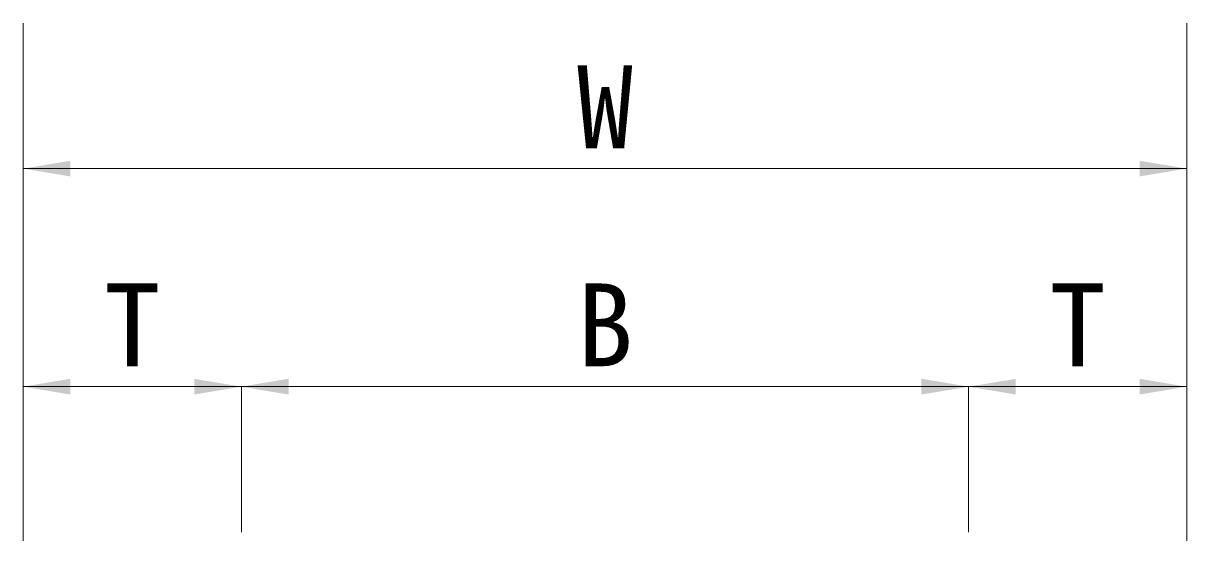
# Model space of a CAD drawing. Units: millimetres at full size, sheet at 1:30; details may follow other scales. Extents: x 19038 to 49388, y -43687 to -27642.
# Drawn here: x 20804 to 21604, y -36992 to -36636 of the extents above; entities that cross this region are included whole.
import ezdxf
from ezdxf.enums import TextEntityAlignment as Align

# ---------------------------------------------------------------- set-up
doc = ezdxf.new("R2010")
doc.units = ezdxf.units.MM
doc.header["$LTSCALE"] = 30
doc.layers.add('寸法線', color=7, linetype='Continuous', lineweight=9)
doc.styles.add('ＭＳ ゴシック', font='')
doc.styles.get('ＭＳ ゴシック').set_extended_font_data('MS Gothic')

# ---------------------------------------------------------------- blocks, each defined once
blk = doc.blocks.new('filled_arrow')
at = {"color": 0, "linetype": 'Continuous', "lineweight": -2}
blk.add_solid([(7.5, 1.25), (0, 0), (7.5, -1.25)], dxfattribs=at)

msp = doc.modelspace()

# ---------------------------------------------------------------- linework, layer by layer
at = {"layer": '寸法線'}
for p, q in [((20804.48, -36636.38), (20804.48, -36736.38)), ((21604.48, -36636.38), (21604.48, -36736.38)), ((20804.48, -36736.38), (21604.48, -36736.38)), ((20804.48, -36736.38), (21604.48, -36736.38)), ((20804.48, -36992.38), (20804.48, -36736.38)), ((21604.48, -36992.38), (21604.48, -36736.38)), ((20804.48, -36886.38), (20954.48, -36886.38)), ((20804.48, -36992.38), (20804.48, -36886.38)), ((20954.48, -36986.38), (20954.48, -36886.38)), ((20954.48, -36886.38), (21454.48, -36886.38)), ((20954.48, -36986.38), (20954.48, -36886.38)), ((21454.48, -36986.38), (21454.48, -36886.38)), ((21454.48, -36886.38), (21604.48, -36886.38)), ((21454.48, -36986.38), (21454.48, -36886.38)), ((21604.48, -36992.38), (21604.48, -36886.38))]:
    msp.add_line(p, q, dxfattribs=at)

# ---------------------------------------------------------------- block references
at = {"layer": '寸法線', "xscale": 4.33, "yscale": 4.33}
for p in [(20804.48, -36736.38), (20804.48, -36736.38), (20804.48, -36886.38), (20954.48, -36886.38), (21454.48, -36886.38)]:
    msp.add_blockref('filled_arrow', p, dxfattribs=at)
at = {"layer": '寸法線', "xscale": 4.33, "yscale": 4.33, "rotation": 180}
for p in [(21604.48, -36736.38), (21604.48, -36736.38), (20954.48, -36886.38), (21454.48, -36886.38), (21604.48, -36886.38)]:
    msp.add_blockref('filled_arrow', p, dxfattribs=at)

# ---------------------------------------------------------------- texts
at = {"layer": '寸法線', "style": 'ＭＳ ゴシック'}
for s, p in [('W', (21204.48, -36693.88)), ('W', (21204.48, -36693.88)), ('T', (20879.48, -36843.88)), ('B', (21204.48, -36843.88)), ('T', (21529.48, -36843.88))]:
    msp.add_text(s, height=56.96, dxfattribs=at).set_placement(p, align=Align.MIDDLE_CENTER)

doc.saveas('drawing.dxf')
